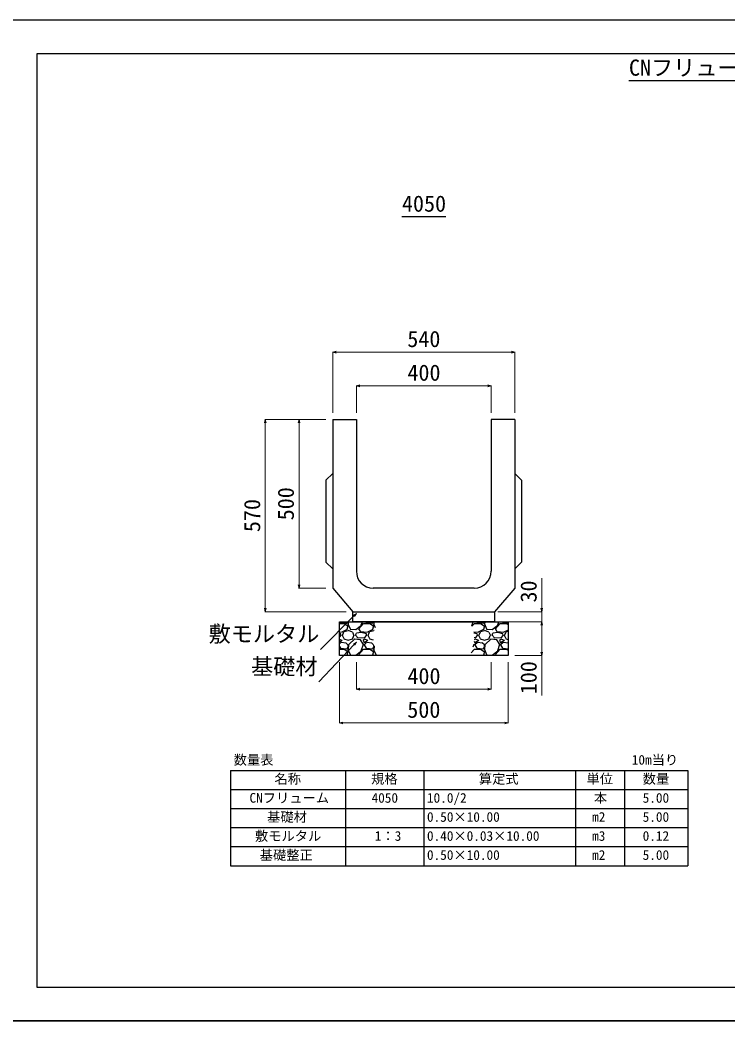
# Model space of a CAD drawing. Units: millimetres, scale not verified. Extents: x 0 to 12600, y -2970 to 2970.
# Drawn here: x 4250 to 6350, y 0 to 2970 of the extents above; entities that cross this region are included whole.
import ezdxf
from ezdxf.enums import TextEntityAlignment as Align

# ---------------------------------------------------------------- set-up
doc = ezdxf.new("R2010")
doc.units = ezdxf.units.MM
doc.header["$LTSCALE"] = 40
for name, color, linetype, lineweight in [('0_5', 7, 'Continuous', 25), ('Defpoints_2', 7, 'Continuous', 25), ('GAIKEI', 3, 'Continuous', 25), ('SUNPOU', 7, 'Continuous', 13), ('基礎栗石', 23, 'Continuous', 25), ('外枠', 20, 'Continuous', 30), ('敷モルタル', 43, 'Continuous', 25), ('文字', 5, 'Continuous', 25)]:
    doc.layers.add(name, color=color, linetype=linetype, lineweight=lineweight)
doc.styles.add('ＭＳ ゴシック', font='')
doc.styles.get('ＭＳ ゴシック').set_extended_font_data('MS Gothic')

# ---------------------------------------------------------------- blocks, each defined once
blk = doc.blocks.new('_Open30')
at = {"color": 7, "linetype": 'Continuous', "lineweight": 13}
for p, q in [((-1, 0.268), (0, 0)), ((0, 0), (-1, -0.268)), ((0, 0), (-1, 0))]:
    blk.add_line(p, q, dxfattribs=at)

msp = doc.modelspace()

# ---------------------------------------------------------------- linework, layer by layer
at = {"layer": '0_5'}
for p, q in [((8400, 2970), (4200, 2970)), ((4200, 0), (8400, 0))]:
    msp.add_line(p, q, dxfattribs=at)
at = {"layer": 'Defpoints_2'}
msp.add_line((8400, 0), (4200, 0), dxfattribs=at)
at = {"layer": 'GAIKEI'}
for p, q in [((5157.61, 1604.42), (5177.61, 1624.42)), ((5157.61, 1604.42), (5157.61, 1361.42)), ((5737.61, 1604.42), (5717.61, 1624.42)), ((5737.61, 1604.42), (5737.61, 1361.42)), ((5157.61, 1361.42), (5177.61, 1341.42)), ((5737.61, 1361.42), (5717.61, 1341.42))]:
    msp.add_line(p, q, dxfattribs=at)
at = {"layer": 'SUNPOU'}
for p, q in [((5177.61, 1804.42), (5177.61, 1985.67)), ((5707.61, 1984.42), (5187.61, 1984.42)), ((5717.61, 1804.42), (5717.61, 1985.67)), ((5247.61, 1804.42), (5247.61, 1885.67)), ((5257.61, 1884.42), (5637.61, 1884.42)), ((5647.61, 1804.42), (5647.61, 1885.67)), ((5157.61, 1784.42), (4976.36, 1784.42)), ((5157.61, 1784.42), (5076.36, 1784.42)), ((4977.61, 1774.42), (4977.61, 1224.42)), ((5077.61, 1774.42), (5077.61, 1294.42)), ((5797.61, 1224.42), (5797.61, 1314.06)), ((5157.61, 1284.42), (5076.36, 1284.42)), ((5217.61, 1214.42), (4976.36, 1214.42)), ((5667.61, 1214.42), (5798.86, 1214.42)), ((5797.61, 1184.42), (5797.61, 1214.42)), ((5677.61, 1184.42), (5798.86, 1184.42)), ((5717.61, 1184.42), (5798.86, 1184.42)), ((5797.61, 1174.42), (5797.61, 1094.42)), ((5797.61, 1174.42), (5797.61, 1164.42)), ((5717.61, 1084.42), (5798.86, 1084.42)), ((5797.61, 1084.42), (5797.61, 965.84)), ((5197.61, 1064.42), (5197.61, 883.17)), ((5247.61, 1064.42), (5247.61, 983.17)), ((5647.61, 1064.42), (5647.61, 983.17)), ((5697.61, 1064.42), (5697.61, 883.17)), ((5257.61, 984.42), (5637.61, 984.42)), ((5207.61, 884.42), (5687.61, 884.42))]:
    msp.add_line(p, q, dxfattribs=at)
at = {"layer": 'SUNPOU', "color": 6, "lineweight": 15}
for p, q in [((5141.63, 1102.33), (5240.56, 1201.73)), ((5136.29, 1006.63), (5240.74, 1117.15))]:
    msp.add_line(p, q, dxfattribs=at)
at = {"layer": '基礎栗石'}
for p, q in [((5197.61, 1184.42), (5697.61, 1184.42)), ((5197.61, 1084.42), (5197.61, 1184.42)), ((5197.61, 1178.95), (5212.68, 1178.95)), ((5199.38, 1184.42), (5200.51, 1182.73)), ((5200.85, 1182.71), (5219.9, 1180.43)), ((5220.11, 1161.76), (5204.11, 1153.37)), ((5211.04, 1155.29), (5223.23, 1159.1)), ((5213.11, 1178.69), (5223.02, 1171.83)), ((5219.11, 1179.65), (5221.76, 1184.42)), ((5222.62, 1172.14), (5219.57, 1161.47)), ((5222.78, 1178.02), (5228.87, 1163.54)), ((5223.06, 1159.25), (5235.25, 1154.68)), ((5223.7, 1184.42), (5223.37, 1177.47)), ((5229.29, 1162.19), (5245.29, 1161.43)), ((5245.73, 1161.6), (5262.5, 1174.55)), ((5260.63, 1154.7), (5255.3, 1163.85)), ((5255.36, 1163.75), (5269.08, 1178.99)), ((5262.41, 1174.97), (5265.43, 1184.42)), ((5269.07, 1178.95), (5288.88, 1178.95)), ((5275.58, 1184.42), (5276.71, 1182.73)), ((5277.05, 1182.71), (5296.1, 1180.43)), ((5296.32, 1161.76), (5280.32, 1153.38)), ((5287.24, 1155.29), (5299.43, 1159.1)), ((5289.32, 1178.68), (5299.23, 1171.82)), ((5295.3, 1179.64), (5297.96, 1184.42)), ((5298.82, 1172.14), (5295.77, 1161.47)), ((5298.97, 1178.04), (5303.32, 1167.71)), ((5299.26, 1159.25), (5300.61, 1158.74)), ((5299.9, 1184.42), (5299.57, 1177.48)), ((5589.68, 1173.45), (5591.11, 1174.56)), ((5590.62, 1171.15), (5597.68, 1178.99)), ((5591.01, 1175), (5594.03, 1184.42)), ((5597.67, 1178.95), (5617.48, 1178.95)), ((5604.18, 1184.42), (5605.31, 1182.73)), ((5605.66, 1182.71), (5624.71, 1180.43)), ((5624.95, 1161.78), (5608.95, 1153.4)), ((5615.83, 1155.29), (5628.02, 1159.1)), ((5617.93, 1178.67), (5627.84, 1171.81)), ((5623.88, 1179.6), (5626.56, 1184.42)), ((5627.42, 1172.14), (5624.37, 1161.47)), ((5627.55, 1178.09), (5633.64, 1163.61)), ((5627.85, 1159.25), (5640.04, 1154.68)), ((5628.5, 1184.42), (5628.17, 1177.52)), ((5634.08, 1162.19), (5650.09, 1161.43)), ((5650.56, 1161.61), (5667.32, 1174.57)), ((5665.43, 1154.71), (5660.1, 1163.85)), ((5660.16, 1163.75), (5673.88, 1178.99)), ((5667.22, 1175), (5670.23, 1184.42)), ((5673.87, 1178.95), (5693.68, 1178.95)), ((5680.38, 1184.42), (5681.51, 1182.73)), ((5681.86, 1182.71), (5697.61, 1180.82)), ((5697.61, 1159.93), (5685.16, 1153.41)), ((5694.14, 1178.67), (5697.61, 1176.27)), ((5697.61, 1184.42), (5697.61, 1084.42)), ((5203.89, 1153.03), (5197.61, 1153.53)), ((5203.89, 1153.03), (5197.61, 1153.53)), ((5201.23, 1148.49), (5197.61, 1149.39)), ((5201.78, 1144.43), (5197.61, 1139.79)), ((5205.83, 1129.43), (5197.61, 1132.17)), ((5197.61, 1124.5), (5205.85, 1129.44)), ((5201.93, 1145.07), (5201.17, 1148.88)), ((5205.58, 1145.17), (5210.16, 1134.5)), ((5206.37, 1144.22), (5210.95, 1154.88)), ((5210.04, 1134.1), (5222.99, 1130.29)), ((5223.21, 1130.14), (5236.16, 1133.95)), ((5242.71, 1133.45), (5225.18, 1117.45)), ((5235.89, 1153.78), (5240.47, 1143.88)), ((5235.95, 1133.09), (5239.76, 1143.76)), ((5259.86, 1130.95), (5241.58, 1132.47)), ((5253.31, 1136.12), (5244.93, 1145.26)), ((5245.34, 1144.41), (5247.62, 1150.5)), ((5262.3, 1152.29), (5247.82, 1150.77)), ((5271.2, 1137.03), (5253.68, 1135.5)), ((5268.41, 1117.17), (5260.03, 1130.89)), ((5280.1, 1153.03), (5261.05, 1154.55)), ((5280.1, 1153.03), (5261.05, 1154.55)), ((5277.43, 1148.49), (5262.19, 1152.3)), ((5267.63, 1129.95), (5270.67, 1122.33)), ((5273.13, 1132.59), (5267.8, 1130.3)), ((5270.62, 1122.58), (5282.05, 1129.44)), ((5277.98, 1144.42), (5271.12, 1136.8)), ((5282.03, 1129.43), (5272.88, 1132.48)), ((5278.13, 1145.07), (5277.37, 1148.88)), ((5281.78, 1145.18), (5286.35, 1134.51)), ((5282.57, 1144.21), (5287.14, 1154.88)), ((5286.23, 1134.1), (5297.68, 1130.73)), ((5608.7, 1153.03), (5595.66, 1154.07)), ((5608.7, 1153.03), (5595.66, 1154.07)), ((5606.03, 1148.49), (5596.24, 1150.93)), ((5601.75, 1132.59), (5597.54, 1130.79)), ((5599.82, 1137.03), (5597.58, 1136.83)), ((5599.22, 1122.58), (5610.65, 1129.44)), ((5606.57, 1144.41), (5599.71, 1136.79)), ((5610.63, 1129.43), (5601.48, 1132.48)), ((5606.73, 1145.09), (5605.97, 1148.9)), ((5610.37, 1145.2), (5614.94, 1134.53)), ((5611.16, 1144.19), (5615.73, 1154.86)), ((5614.82, 1134.1), (5627.78, 1130.29)), ((5627.99, 1130.14), (5640.95, 1133.95)), ((5647.58, 1133.52), (5630.05, 1117.52)), ((5640.71, 1153.74), (5645.28, 1143.83)), ((5640.73, 1133.04), (5644.54, 1143.71)), ((5664.66, 1130.95), (5646.37, 1132.47)), ((5658.09, 1136.15), (5649.71, 1145.3)), ((5650.13, 1144.39), (5652.42, 1150.49)), ((5667.09, 1152.29), (5652.61, 1150.77)), ((5676.02, 1137.03), (5658.5, 1135.51)), ((5673.22, 1117.17), (5664.84, 1130.89)), ((5684.9, 1153.03), (5665.85, 1154.55)), ((5684.9, 1153.03), (5665.85, 1154.55)), ((5682.23, 1148.49), (5666.99, 1152.3)), ((5672.43, 1129.93), (5675.48, 1122.31)), ((5677.95, 1132.6), (5672.62, 1130.31)), ((5675.42, 1122.58), (5686.85, 1129.44)), ((5682.76, 1144.41), (5675.9, 1136.79)), ((5686.83, 1129.43), (5677.68, 1132.48)), ((5682.93, 1145.1), (5682.16, 1148.91)), ((5686.57, 1145.2), (5691.14, 1134.54)), ((5687.36, 1144.18), (5691.93, 1154.85)), ((5691.02, 1134.1), (5697.61, 1132.16)), ((5692.03, 1155.29), (5697.61, 1157.03)), ((5202.01, 1123.33), (5197.61, 1118.93)), ((5197.61, 1110.88), (5200.51, 1106.53)), ((5197.61, 1102.75), (5212.68, 1102.75)), ((5200.83, 1106.52), (5219.88, 1104.23)), ((5217.51, 1121), (5202.27, 1123.29)), ((5213.11, 1102.49), (5223.01, 1095.63)), ((5222.68, 1116.3), (5216.58, 1121.63)), ((5219.1, 1103.45), (5222.91, 1110.3)), ((5222.78, 1101.81), (5228.88, 1087.33)), ((5223.35, 1111.14), (5223.35, 1115.71)), ((5224.13, 1117.27), (5223.37, 1101.27)), ((5255.36, 1087.55), (5269.08, 1102.79)), ((5262.41, 1098.77), (5268.5, 1117.82)), ((5269.07, 1102.75), (5288.88, 1102.75)), ((5278.21, 1123.33), (5270.59, 1115.71)), ((5270.62, 1115.67), (5276.71, 1106.53)), ((5277.03, 1106.52), (5296.08, 1104.23)), ((5293.71, 1121), (5278.47, 1123.29)), ((5289.31, 1102.49), (5299.22, 1095.63)), ((5298.87, 1116.3), (5292.77, 1121.64)), ((5295.3, 1103.43), (5299.11, 1110.29)), ((5298.97, 1101.83), (5305.07, 1087.35)), ((5299.55, 1111.14), (5299.55, 1114.82)), ((5300.09, 1112.29), (5299.57, 1101.28)), ((5588.38, 1092.45), (5597.68, 1102.79)), ((5594.52, 1109.74), (5597.11, 1117.85)), ((5597.02, 1117.17), (5596.31, 1118.33)), ((5597.35, 1127.15), (5599.28, 1122.32)), ((5597.67, 1102.75), (5617.48, 1102.75)), ((5606.81, 1123.33), (5599.19, 1115.71)), ((5599.22, 1115.67), (5605.31, 1106.53)), ((5605.64, 1106.52), (5624.69, 1104.23)), ((5622.32, 1121), (5607.08, 1123.29)), ((5617.93, 1102.48), (5627.83, 1095.62)), ((5627.44, 1116.33), (5621.35, 1121.66)), ((5623.88, 1103.39), (5627.69, 1110.25)), ((5627.55, 1101.88), (5633.65, 1087.41)), ((5628.15, 1111.14), (5628.15, 1115.71)), ((5628.93, 1117.32), (5628.17, 1101.32)), ((5660.16, 1087.55), (5673.88, 1102.79)), ((5667.22, 1098.81), (5673.31, 1117.86)), ((5673.87, 1102.75), (5693.68, 1102.75)), ((5683.01, 1123.33), (5675.39, 1115.71)), ((5675.42, 1115.67), (5681.51, 1106.53)), ((5681.84, 1106.52), (5697.61, 1104.62)), ((5697.61, 1121.14), (5683.28, 1123.29)), ((5694.13, 1102.47), (5697.61, 1100.07)), ((5697.61, 1121.6), (5697.54, 1121.67)), ((5697.61, 1084.42), (5197.61, 1084.42)), ((5220.13, 1085.57), (5217.94, 1084.42)), ((5222.62, 1095.94), (5219.57, 1085.27)), ((5229.3, 1085.99), (5245.3, 1085.23)), ((5245.74, 1085.4), (5262.51, 1098.36)), ((5257.18, 1084.42), (5255.3, 1087.64)), ((5296.34, 1085.57), (5294.14, 1084.42)), ((5298.82, 1095.94), (5295.77, 1085.27)), ((5305.5, 1085.99), (5310.24, 1085.77)), ((5585.78, 1084.42), (5584.99, 1085.78)), ((5590.78, 1098.11), (5591.12, 1098.37)), ((5624.98, 1085.59), (5622.73, 1084.42)), ((5627.42, 1095.94), (5624.37, 1085.27)), ((5634.1, 1085.99), (5650.1, 1085.23)), ((5650.56, 1085.42), (5667.33, 1098.37)), ((5661.98, 1084.42), (5660.1, 1087.65))]:
    msp.add_line(p, q, dxfattribs=at)
at = {"layer": '外枠'}
for p, q in [((5177.61, 1784.42), (5247.61, 1784.42)), ((5177.61, 1784.42), (5177.61, 1284.42)), ((5247.61, 1784.42), (5247.61, 1334.42)), ((5717.61, 1784.42), (5647.61, 1784.42)), ((5647.61, 1784.42), (5647.61, 1334.42)), ((5717.61, 1784.42), (5717.61, 1284.42)), ((5177.61, 1284.42), (5237.61, 1214.42)), ((5597.61, 1284.42), (5297.61, 1284.42)), ((5717.61, 1284.42), (5657.61, 1214.42)), ((5237.61, 1214.42), (5657.61, 1214.42))]:
    msp.add_line(p, q, dxfattribs=at)
for centre, start, end in [((5297.61, 1334.42), 180, 270), ((5597.61, 1334.42), 270, 0)]:
    msp.add_arc(centre, 50, start, end, dxfattribs=at)
at = {"layer": '敷モルタル'}
for p, q in [((5237.61, 1214.42), (5657.61, 1214.42)), ((5237.61, 1184.42), (5237.61, 1214.42)), ((5657.61, 1214.42), (5657.61, 1184.42)), ((5657.61, 1184.42), (5237.61, 1184.42))]:
    msp.add_line(p, q, dxfattribs=at)
at = {"layer": '文字'}
for p, q in [((8300, 2870), (4300, 2870)), ((4300, 2870), (4300, 100)), ((6056.25, 2790.43), (6543.75, 2790.43)), ((5382.86, 2386.92), (5512.86, 2386.92)), ((4874.19, 743.18), (4874.19, 460.75)), ((4874.19, 743.18), (6231.31, 743.18)), ((5215.49, 743.18), (5215.49, 460.75)), ((5447.61, 743.18), (5447.61, 460.75)), ((5898.08, 743.18), (5898.08, 460.75)), ((6042.86, 743.18), (6042.86, 460.75)), ((6231.31, 743.18), (6231.31, 460.75)), ((4874.19, 686.7), (6231.31, 686.7)), ((4874.19, 630.21), (6231.31, 630.21)), ((4874.19, 573.72), (6231.31, 573.72)), ((4874.19, 517.23), (6231.31, 517.23)), ((4874.19, 460.75), (6231.31, 460.75)), ((4300, 100), (8300, 100))]:
    msp.add_line(p, q, dxfattribs=at)

# ---------------------------------------------------------------- block references
at = {"layer": 'SUNPOU', "xscale": 10, "yscale": 10}
for p, rotation in [((5177.61, 1984.42), 180), ((5247.61, 1884.42), 180), ((4977.61, 1784.42), 90), ((5077.61, 1784.42), 90), ((5077.61, 1284.42), 270), ((4977.61, 1214.42), 270), ((5797.61, 1214.42), 270), ((5247.61, 1208.82), 45.13774), ((5797.61, 1184.42), 90), ((5797.61, 1184.42), 90), ((5247.61, 1124.42), 46.61885), ((5797.61, 1084.42), 270), ((5247.61, 984.42), 180), ((5197.61, 884.42), 180)]:
    msp.add_blockref('_Open30', p, dxfattribs=dict(at, rotation=rotation))
for p in [(5717.61, 1984.42), (5647.61, 1884.42), (5647.61, 984.42), (5697.61, 884.42)]:
    msp.add_blockref('_Open30', p, dxfattribs=at)

# ---------------------------------------------------------------- texts
at = {"layer": 'SUNPOU', "style": 'ＭＳ ゴシック'}
for s, p in [('540', (5398.73, 1985.17)), ('400', (5399.11, 1885.17)), ('400', (5399.11, 985.17)), ('500', (5398.73, 885.17))]:
    msp.add_text(s, height=48.11, dxfattribs=at).set_placement(p, align=Align.BOTTOM_LEFT)
for s, p in [('500', (5076.86, 1485.54)), ('570', (4976.86, 1450.54)), ('30', (5796.86, 1241.62)), ('100', (5796.86, 969.48))]:
    msp.add_text(s, height=48.11, rotation=90, dxfattribs=at).set_placement(p, align=Align.BOTTOM_LEFT)
at = {"layer": 'SUNPOU', "color": 6, "style": 'ＭＳ ゴシック'}
for s, p in [('敷モルタル', (4809.54, 1110.18)), ('基礎材', (4935.43, 1013.23))]:
    msp.add_text(s, height=48.11, dxfattribs=at).set_placement(p, align=Align.BOTTOM_LEFT)
at = {"layer": '文字', "style": 'ＭＳ ゴシック'}
for s, height, p in [('CNフリューム400', 48.11, (6056.25, 2790.31)), ('4050', 48.11, (5382.86, 2386.81)), ('数量表', 28.86, (4883.69, 751.87)), ('10m当り', 28.86, (6064.7, 751.87)), ('名称', 28.86, (5004.73, 695.39)), ('規格', 28.86, (5291.44, 695.39)), ('算定式', 28.86, (5610.9, 695.39)), ('単位', 28.86, (5930.36, 695.39)), ('数量', 28.86, (6096.98, 695.39)), ('CNフリューム', 28.86, (4930.68, 638.9)), ('4050', 28.86, (5292.79, 638.9)), ('10.0/2', 28.86, (5457.1, 638.9)), ('本', 28.86, (5952.2, 638.9)), ('5.00', 28.86, (6096.98, 638.9)), ('基礎材', 28.86, (4982.9, 582.41)), ('0.50×10.00', 28.86, (5457.1, 582.41)), ('m2', 28.86, (5946.98, 582.41)), ('5.00', 28.86, (6096.98, 582.41)), ('敷モルタル', 28.86, (4946.82, 525.92)), ('1：3', 28.86, (5302.36, 525.92)), ('0.40×0.03×10.00', 28.86, (5457.1, 525.92)), ('m3', 28.86, (5946.98, 525.92)), ('0.12', 28.86, (6096.98, 525.92)), ('基礎整正', 28.86, (4961.06, 469.44)), ('0.50×10.00', 28.86, (5457.1, 469.44)), ('m2', 28.86, (5946.98, 469.44)), ('5.00', 28.86, (6096.98, 469.44))]:
    msp.add_text(s, height=height, dxfattribs=at).set_placement(p, align=Align.BOTTOM_LEFT)

doc.saveas('drawing.dxf')
